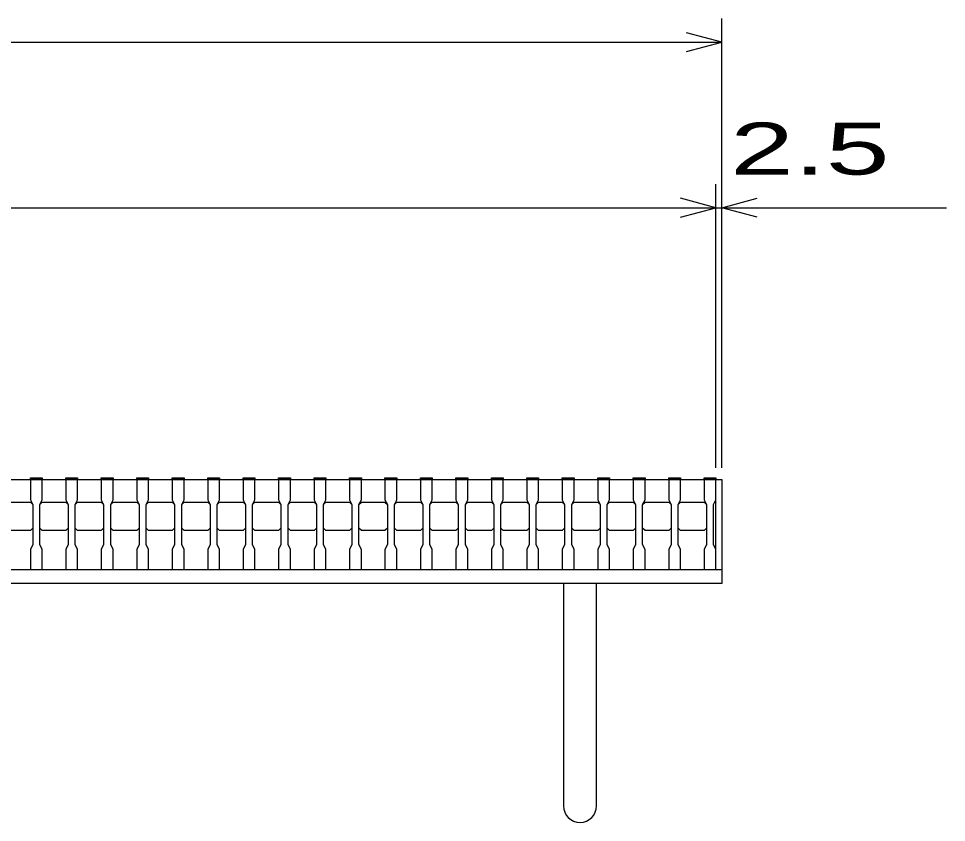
# Model space of a CAD drawing. Units: millimetres, scale not verified. Extents: x -1820 to 1736, y -1282 to 1048.
# Drawn here: x -714 to -321.5, y -612.5 to -272.5 of the extents above; entities that cross this region are included whole.
import ezdxf
from ezdxf.enums import TextEntityAlignment as Align

# ---------------------------------------------------------------- set-up
doc = ezdxf.new("R2010")
doc.units = ezdxf.units.MM
doc.header["$LTSCALE"] = 10
for name, color, linetype, lineweight in [('16', 3, 'Continuous', 25), ('19', 6, 'Continuous', 25), ('22', 4, 'Continuous', 25)]:
    doc.layers.add(name, color=color, linetype=linetype, lineweight=lineweight)
doc.styles.add('ベクトル', font='')
doc.styles.get('ベクトル').set_extended_font_data('ベクトル')

msp = doc.modelspace()

# ---------------------------------------------------------------- linework, layer by layer
at = {"layer": '16'}
for p, q in [((-709, -467.5), (-709, -466.8)), ((-709, -466.8), (-704, -466.8)), ((-704, -466.8), (-704, -467.5)), ((-694, -467.5), (-694, -466.8)), ((-694, -466.8), (-689, -466.8)), ((-689, -466.8), (-689, -467.5)), ((-679, -467.5), (-679, -466.8)), ((-679, -466.8), (-674, -466.8)), ((-674, -466.8), (-674, -467.5)), ((-664, -467.5), (-664, -466.8)), ((-664, -466.8), (-659, -466.8)), ((-659, -466.8), (-659, -467.5)), ((-649, -467.5), (-649, -466.8)), ((-649, -466.8), (-644, -466.8)), ((-644, -466.8), (-644, -467.5)), ((-634, -467.5), (-634, -466.8)), ((-634, -466.8), (-629, -466.8)), ((-629, -466.8), (-629, -467.5)), ((-619, -467.5), (-619, -466.8)), ((-619, -466.8), (-614, -466.8)), ((-614, -466.8), (-614, -467.5)), ((-604, -467.5), (-604, -466.8)), ((-604, -466.8), (-599, -466.8)), ((-599, -466.8), (-599, -467.5)), ((-589, -467.5), (-589, -466.8)), ((-589, -466.8), (-584, -466.8)), ((-584, -466.8), (-584, -467.5)), ((-574, -467.5), (-574, -466.8)), ((-574, -466.8), (-569, -466.8)), ((-569, -466.8), (-569, -467.5)), ((-559, -467.5), (-559, -466.8)), ((-559, -466.8), (-554, -466.8)), ((-554, -466.8), (-554, -467.5)), ((-544, -467.5), (-544, -466.8)), ((-544, -466.8), (-539, -466.8)), ((-539, -466.8), (-539, -467.5)), ((-529, -467.5), (-529, -466.8)), ((-529, -466.8), (-524, -466.8)), ((-524, -466.8), (-524, -467.5)), ((-514, -467.5), (-514, -466.8)), ((-514, -466.8), (-509, -466.8)), ((-509, -466.8), (-509, -467.5)), ((-499, -467.5), (-499, -466.8)), ((-499, -466.8), (-494, -466.8)), ((-494, -466.8), (-494, -467.5)), ((-484, -467.5), (-484, -466.8)), ((-484, -466.8), (-479, -466.8)), ((-479, -466.8), (-479, -467.5)), ((-469, -467.5), (-469, -466.8)), ((-469, -466.8), (-464, -466.8)), ((-464, -466.8), (-464, -467.5)), ((-454, -467.5), (-454, -466.8)), ((-454, -466.8), (-449, -466.8)), ((-449, -466.8), (-449, -467.5)), ((-439, -467.5), (-439, -466.8)), ((-439, -466.8), (-434, -466.8)), ((-434, -466.8), (-434, -467.5)), ((-424, -467.5), (-424, -466.8)), ((-424, -466.8), (-419, -466.8)), ((-419, -466.8), (-419, -467.5)), ((-1414, -467.5), (-419, -467.5)), ((-709, -467.5), (-709, -476)), ((-704, -467.5), (-709, -467.5)), ((-704, -476), (-704, -467.5)), ((-694, -467.5), (-694, -476)), ((-689, -467.5), (-694, -467.5)), ((-689, -476), (-689, -467.5)), ((-679, -467.5), (-679, -476)), ((-674, -467.5), (-679, -467.5)), ((-674, -476), (-674, -467.5)), ((-664, -467.5), (-664, -476)), ((-659, -467.5), (-664, -467.5)), ((-659, -476), (-659, -467.5)), ((-649, -467.5), (-649, -476)), ((-644, -467.5), (-649, -467.5)), ((-644, -476), (-644, -467.5)), ((-634, -467.5), (-634, -476)), ((-629, -467.5), (-634, -467.5)), ((-629, -476), (-629, -467.5)), ((-619, -467.5), (-619, -476)), ((-614, -467.5), (-619, -467.5)), ((-614, -476), (-614, -467.5)), ((-604, -467.5), (-604, -476)), ((-599, -467.5), (-604, -467.5)), ((-599, -476), (-599, -467.5)), ((-589, -467.5), (-589, -476)), ((-584, -467.5), (-589, -467.5)), ((-584, -476), (-584, -467.5)), ((-574, -467.5), (-574, -476)), ((-569, -467.5), (-574, -467.5)), ((-569, -476), (-569, -467.5)), ((-559, -467.5), (-559, -476)), ((-554, -467.5), (-559, -467.5)), ((-554, -476), (-554, -467.5)), ((-544, -467.5), (-544, -476)), ((-539, -467.5), (-544, -467.5)), ((-539, -476), (-539, -467.5)), ((-529, -467.5), (-529, -476)), ((-524, -467.5), (-529, -467.5)), ((-524, -476), (-524, -467.5)), ((-514, -467.5), (-514, -476)), ((-509, -467.5), (-514, -467.5)), ((-509, -476), (-509, -467.5)), ((-499, -467.5), (-499, -476)), ((-494, -467.5), (-499, -467.5)), ((-494, -476), (-494, -467.5)), ((-484, -467.5), (-484, -476)), ((-479, -467.5), (-484, -467.5)), ((-479, -476), (-479, -467.5)), ((-469, -467.5), (-469, -476)), ((-464, -467.5), (-469, -467.5)), ((-464, -476), (-464, -467.5)), ((-454, -467.5), (-454, -476)), ((-449, -467.5), (-454, -467.5)), ((-449, -476), (-449, -467.5)), ((-439, -467.5), (-439, -476)), ((-434, -467.5), (-439, -467.5)), ((-434, -476), (-434, -467.5)), ((-424, -467.5), (-424, -476)), ((-419, -467.5), (-424, -467.5)), ((-419, -476), (-419, -467.5)), ((-419, -505.5), (-419, -467.5)), ((-719, -477), (-709, -477)), ((-709, -476), (-708, -478)), ((-709, -477), (-708, -478)), ((-708, -478), (-708, -495)), ((-705, -478), (-704, -476)), ((-705, -478), (-704, -477)), ((-705, -495), (-705, -478)), ((-704, -477), (-694, -477)), ((-694, -476), (-693, -478)), ((-694, -477), (-693, -478)), ((-693, -478), (-693, -495)), ((-690, -478), (-689, -476)), ((-690, -478), (-689, -477)), ((-690, -495), (-690, -478)), ((-689, -477), (-679, -477)), ((-679, -476), (-678, -478)), ((-679, -477), (-678, -478)), ((-678, -478), (-678, -495)), ((-675, -478), (-674, -476)), ((-675, -478), (-674, -477)), ((-675, -495), (-675, -478)), ((-674, -477), (-664, -477)), ((-664, -476), (-663, -478)), ((-664, -477), (-663, -478)), ((-663, -478), (-663, -495)), ((-660, -478), (-659, -476)), ((-660, -478), (-659, -477)), ((-660, -495), (-660, -478)), ((-659, -477), (-649, -477)), ((-649, -476), (-648, -478)), ((-649, -477), (-648, -478)), ((-648, -478), (-648, -495)), ((-645, -478), (-644, -476)), ((-645, -478), (-644, -477)), ((-645, -495), (-645, -478)), ((-644, -477), (-634, -477)), ((-634, -476), (-633, -478)), ((-634, -477), (-633, -478)), ((-633, -478), (-633, -495)), ((-630, -478), (-629, -476)), ((-630, -478), (-629, -477)), ((-630, -495), (-630, -478)), ((-629, -477), (-619, -477)), ((-619, -476), (-618, -478)), ((-619, -477), (-618, -478)), ((-618, -478), (-618, -495)), ((-615, -478), (-614, -476)), ((-615, -478), (-614, -477)), ((-615, -495), (-615, -478)), ((-614, -477), (-604, -477)), ((-604, -476), (-603, -478)), ((-604, -477), (-603, -478)), ((-603, -478), (-603, -495)), ((-600, -478), (-599, -476)), ((-600, -478), (-599, -477)), ((-600, -495), (-600, -478)), ((-599, -477), (-589, -477)), ((-589, -476), (-588, -478)), ((-589, -477), (-588, -478)), ((-588, -478), (-588, -495)), ((-585, -478), (-584, -476)), ((-585, -478), (-584, -477)), ((-585, -495), (-585, -478)), ((-584, -477), (-574, -477)), ((-574, -476), (-573, -478)), ((-574, -477), (-573, -478)), ((-573, -478), (-573, -495)), ((-570, -478), (-569, -476)), ((-570, -478), (-569, -477)), ((-570, -495), (-570, -478)), ((-569, -477), (-559, -477)), ((-559, -476), (-558, -478)), ((-559, -477), (-558, -478)), ((-558, -478), (-558, -495)), ((-555, -478), (-554, -476)), ((-555, -478), (-554, -477)), ((-555, -495), (-555, -478)), ((-554, -477), (-544, -477)), ((-544, -476), (-543, -478)), ((-544, -477), (-543, -478)), ((-543, -478), (-543, -495)), ((-540, -478), (-539, -476)), ((-540, -478), (-539, -477)), ((-540, -495), (-540, -478)), ((-539, -477), (-529, -477)), ((-529, -476), (-528, -478)), ((-529, -477), (-528, -478)), ((-528, -478), (-528, -495)), ((-525, -478), (-524, -476)), ((-525, -478), (-524, -477)), ((-525, -495), (-525, -478)), ((-524, -477), (-514, -477)), ((-514, -476), (-513, -478)), ((-514, -477), (-513, -478)), ((-513, -478), (-513, -495)), ((-510, -478), (-509, -476)), ((-510, -478), (-509, -477)), ((-510, -495), (-510, -478)), ((-509, -477), (-499, -477)), ((-499, -476), (-498, -478)), ((-499, -477), (-498, -478)), ((-498, -478), (-498, -495)), ((-495, -478), (-494, -476)), ((-495, -478), (-494, -477)), ((-495, -495), (-495, -478)), ((-494, -477), (-484, -477)), ((-484, -476), (-483, -478)), ((-484, -477), (-483, -478)), ((-483, -478), (-483, -495)), ((-480, -478), (-479, -476)), ((-480, -478), (-479, -477)), ((-480, -495), (-480, -478)), ((-479, -477), (-469, -477)), ((-469, -476), (-468, -478)), ((-469, -477), (-468, -478)), ((-468, -478), (-468, -495)), ((-465, -478), (-464, -476)), ((-465, -478), (-464, -477)), ((-465, -495), (-465, -478)), ((-464, -477), (-454, -477)), ((-454, -476), (-453, -478)), ((-454, -477), (-453, -478)), ((-453, -478), (-453, -495)), ((-450, -478), (-449, -476)), ((-450, -478), (-449, -477)), ((-450, -495), (-450, -478)), ((-449, -477), (-439, -477)), ((-439, -476), (-438, -478)), ((-439, -477), (-438, -478)), ((-438, -478), (-438, -495)), ((-435, -478), (-434, -476)), ((-435, -478), (-434, -477)), ((-435, -495), (-435, -478)), ((-434, -477), (-424, -477)), ((-424, -476), (-423, -478)), ((-424, -477), (-423, -478)), ((-423, -478), (-423, -495)), ((-420, -478), (-419, -476)), ((-420, -495), (-420, -478)), ((-709, -489), (-719, -489)), ((-708, -488), (-709, -489)), ((-704, -489), (-705, -488)), ((-694, -489), (-704, -489)), ((-693, -488), (-694, -489)), ((-689, -489), (-690, -488)), ((-679, -489), (-689, -489)), ((-678, -488), (-679, -489)), ((-674, -489), (-675, -488)), ((-664, -489), (-674, -489)), ((-663, -488), (-664, -489)), ((-659, -489), (-660, -488)), ((-649, -489), (-659, -489)), ((-648, -488), (-649, -489)), ((-644, -489), (-645, -488)), ((-634, -489), (-644, -489)), ((-633, -488), (-634, -489)), ((-629, -489), (-630, -488)), ((-619, -489), (-629, -489)), ((-618, -488), (-619, -489)), ((-614, -489), (-615, -488)), ((-604, -489), (-614, -489)), ((-603, -488), (-604, -489)), ((-599, -489), (-600, -488)), ((-589, -489), (-599, -489)), ((-588, -488), (-589, -489)), ((-584, -489), (-585, -488)), ((-574, -489), (-584, -489)), ((-573, -488), (-574, -489)), ((-569, -489), (-570, -488)), ((-559, -489), (-569, -489)), ((-558, -488), (-559, -489)), ((-554, -489), (-555, -488)), ((-544, -489), (-554, -489)), ((-543, -488), (-544, -489)), ((-539, -489), (-540, -488)), ((-529, -489), (-539, -489)), ((-528, -488), (-529, -489)), ((-524, -489), (-525, -488)), ((-514, -489), (-524, -489)), ((-513, -488), (-514, -489)), ((-509, -489), (-510, -488)), ((-499, -489), (-509, -489)), ((-498, -488), (-499, -489)), ((-494, -489), (-495, -488)), ((-484, -489), (-494, -489)), ((-483, -488), (-484, -489)), ((-479, -489), (-480, -488)), ((-469, -489), (-479, -489)), ((-468, -488), (-469, -489)), ((-464, -489), (-465, -488)), ((-454, -489), (-464, -489)), ((-453, -488), (-454, -489)), ((-449, -489), (-450, -488)), ((-439, -489), (-449, -489)), ((-438, -488), (-439, -489)), ((-434, -489), (-435, -488)), ((-424, -489), (-434, -489)), ((-423, -488), (-424, -489)), ((-708, -495), (-709, -497)), ((-709, -497), (-709, -505.5)), ((-704, -497), (-705, -495)), ((-704, -505.5), (-704, -497)), ((-693, -495), (-694, -497)), ((-694, -497), (-694, -505.5)), ((-689, -497), (-690, -495)), ((-689, -505.5), (-689, -497)), ((-678, -495), (-679, -497)), ((-679, -497), (-679, -505.5)), ((-674, -497), (-675, -495)), ((-674, -505.5), (-674, -497)), ((-663, -495), (-664, -497)), ((-664, -497), (-664, -505.5)), ((-659, -497), (-660, -495)), ((-659, -505.5), (-659, -497)), ((-648, -495), (-649, -497)), ((-649, -497), (-649, -505.5)), ((-644, -497), (-645, -495)), ((-644, -505.5), (-644, -497)), ((-633, -495), (-634, -497)), ((-634, -497), (-634, -505.5)), ((-629, -497), (-630, -495)), ((-629, -505.5), (-629, -497)), ((-618, -495), (-619, -497)), ((-619, -497), (-619, -505.5)), ((-614, -497), (-615, -495)), ((-614, -505.5), (-614, -497)), ((-603, -495), (-604, -497)), ((-604, -497), (-604, -505.5)), ((-599, -497), (-600, -495)), ((-599, -505.5), (-599, -497)), ((-588, -495), (-589, -497)), ((-589, -497), (-589, -505.5)), ((-584, -497), (-585, -495)), ((-584, -505.5), (-584, -497)), ((-573, -495), (-574, -497)), ((-574, -497), (-574, -505.5)), ((-569, -497), (-570, -495)), ((-569, -505.5), (-569, -497)), ((-558, -495), (-559, -497)), ((-559, -497), (-559, -505.5)), ((-554, -497), (-555, -495)), ((-554, -505.5), (-554, -497)), ((-543, -495), (-544, -497)), ((-544, -497), (-544, -505.5)), ((-539, -497), (-540, -495)), ((-539, -505.5), (-539, -497)), ((-528, -495), (-529, -497)), ((-529, -497), (-529, -505.5)), ((-524, -497), (-525, -495)), ((-524, -505.5), (-524, -497)), ((-513, -495), (-514, -497)), ((-514, -497), (-514, -505.5)), ((-509, -497), (-510, -495)), ((-509, -505.5), (-509, -497)), ((-498, -495), (-499, -497)), ((-499, -497), (-499, -505.5)), ((-494, -497), (-495, -495)), ((-494, -505.5), (-494, -497)), ((-483, -495), (-484, -497)), ((-484, -497), (-484, -505.5)), ((-479, -497), (-480, -495)), ((-479, -505.5), (-479, -497)), ((-468, -495), (-469, -497)), ((-469, -497), (-469, -505.5)), ((-464, -497), (-465, -495)), ((-464, -505.5), (-464, -497)), ((-453, -495), (-454, -497)), ((-454, -497), (-454, -505.5)), ((-449, -497), (-450, -495)), ((-449, -505.5), (-449, -497)), ((-438, -495), (-439, -497)), ((-439, -497), (-439, -505.5)), ((-434, -497), (-435, -495)), ((-434, -505.5), (-434, -497)), ((-423, -495), (-424, -497)), ((-424, -497), (-424, -505.5)), ((-419, -497), (-420, -495)), ((-419, -505.5), (-419, -497)), ((-1414, -505.5), (-419, -505.5)), ((-709, -505.5), (-704, -505.5)), ((-694, -505.5), (-689, -505.5)), ((-679, -505.5), (-674, -505.5)), ((-664, -505.5), (-659, -505.5)), ((-649, -505.5), (-644, -505.5)), ((-634, -505.5), (-629, -505.5)), ((-619, -505.5), (-614, -505.5)), ((-604, -505.5), (-599, -505.5)), ((-589, -505.5), (-584, -505.5)), ((-574, -505.5), (-569, -505.5)), ((-559, -505.5), (-554, -505.5)), ((-544, -505.5), (-539, -505.5)), ((-529, -505.5), (-524, -505.5)), ((-514, -505.5), (-509, -505.5)), ((-499, -505.5), (-494, -505.5)), ((-484, -505.5), (-479, -505.5)), ((-469, -505.5), (-464, -505.5)), ((-454, -505.5), (-449, -505.5)), ((-439, -505.5), (-434, -505.5)), ((-424, -505.5), (-419, -505.5))]:
    msp.add_line(p, q, dxfattribs=at)
at = {"layer": '19'}
for p, q in [((-419, -467.5), (-416.5, -467.5)), ((-416.5, -467.5), (-416.5, -505.5)), ((-1416.5, -505.5), (-416.5, -505.5)), ((-416.5, -505.5), (-416.5, -511.5)), ((-416.5, -511.5), (-1416.5, -511.5)), ((-483.5, -511.5), (-483.5, -605.5)), ((-469.5, -605.5), (-469.5, -511.5))]:
    msp.add_line(p, q, dxfattribs=at)
msp.add_arc((-476.5, -605.5), 7, 180, 0, dxfattribs=at)
at = {"layer": '22'}
for p, q in [((-416.5, -462.5), (-416.5, -272.5)), ((-416.5, -282.5), (-431.5, -278.5)), ((-1416.5, -282.5), (-416.5, -282.5)), ((-431.5, -286.5), (-416.5, -282.5)), ((-419, -462.5), (-419, -342.5)), ((-416.5, -462.5), (-416.5, -342.5)), ((-419, -352.5), (-434, -348.5)), ((-416.5, -352.5), (-401.5, -348.5)), ((-1414, -352.5), (-419, -352.5)), ((-434, -356.5), (-419, -352.5)), ((-419, -352.5), (-416.5, -352.5)), ((-401.5, -356.5), (-416.5, -352.5)), ((-416.5, -352.5), (-321.5, -352.5))]:
    msp.add_line(p, q, dxfattribs=at)

# ---------------------------------------------------------------- texts
at = {"layer": '22', "color": 2, "style": 'ベクトル', "width": 1.65}
msp.add_text(' 2.5 ', height=21.99, dxfattribs=at).set_placement((-426.5, -327.5), align=Align.MIDDLE_LEFT)

doc.saveas('drawing.dxf')
